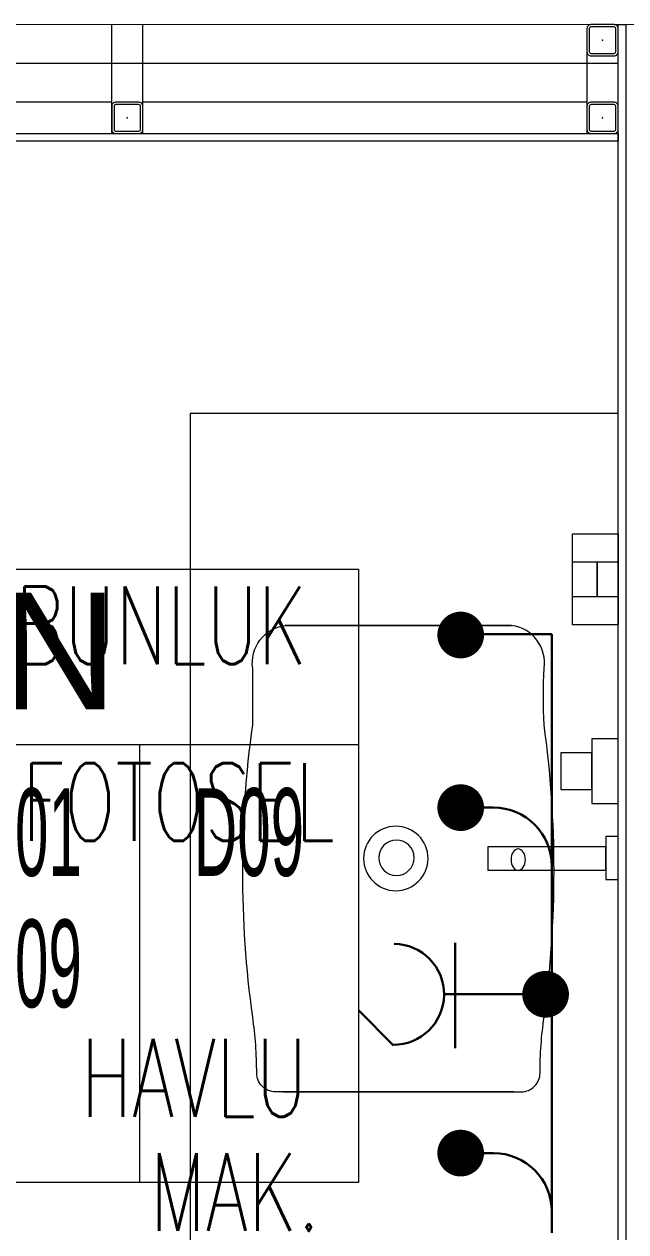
# Model space of a CAD drawing. Extents: x -1439 to 34962, y -872 to 8330.
# Drawn here: x 17149.5 to 17226.8, y 3302.4 to 3457.5 of the extents above; entities that cross this region are included whole.
import ezdxf
from ezdxf.enums import TextEntityAlignment as Align

# ---------------------------------------------------------------- set-up
doc = ezdxf.new("R2010")
doc.units = 0
doc.layers.get('0').update_dxf_attribs({"color": 9, "lineweight": 9})
for name, color, linetype, lineweight in [('00', 9, 'Continuous', 9), ('05V', 9, 'Continuous', 9), ('06D', 9, 'Continuous', 9), ('10', 9, 'Continuous', 9), ('11', 9, 'Continuous', 9), ('21_MAHAL', 9, 'Continuous', 9), ('33', 9, 'BATTING', 9), ('E-KABLO', 7, 'Continuous', 30), ('E-KAPAKLI PRİZ', 7, 'Continuous', 30), ('E-YAZI', 7, 'Continuous', 30)]:
    doc.layers.add(name, color=color, linetype=linetype, lineweight=lineweight)
doc.styles.add('Arial', font='arial.ttf', dxfattribs={"height": 2.5})
doc.styles.add('E-YAZI', font='txttw.shx')
doc.styles.add('MuuM_TEXT-STANDART', font='ARIALN.TTF')
doc.linetypes.add('BATTING', pattern='A,0.0001,-0.1,[134,ltypeshp.shx,S=0.1,R=0,X=-0.1,Y=0],-0.2,[134,ltypeshp.shx,S=0.1,R=180,X=0.1,Y=0],-0.1', length=0.4001)

# ---------------------------------------------------------------- blocks, each defined once
blk = doc.blocks.new('Prf-40x40')
for points in [[(1.5, -2), (-1.5, -2, -0.414214), (-2, -1.5), (-2, 1.5, -0.414214), (-1.5, 2), (1.5, 2, -0.414214), (2, 1.5), (2, -1.5, -0.414214)], [(1.5, -1.7), (-1.5, -1.7, -0.414214), (-1.7, -1.5), (-1.7, 1.5, -0.414214), (-1.5, 1.7), (1.5, 1.7, -0.414214), (1.7, 1.5), (1.7, -1.5, -0.414214)]]:
    blk.add_lwpolyline(points, format="xyb", close=True)
blk.add_point((0, 0))
blk = doc.blocks.new('sıvı sabunluk plan')
for points in [[(5.85, 1.3), (0, 1.3), (0, 13), (5.85, 13), (5.85, 1.3)], [(3.15, 4.9), (0, 4.9), (0, 9.4), (3.15, 9.4), (3.15, 4.9)], [(5.85, 4.9), (3.15, 4.9), (3.15, 9.4), (5.85, 9.4), (5.85, 4.9)]]:
    blk.add_lwpolyline(points)
blk = doc.blocks.new('LAVABO BATARYA PLAN')
at = {"layer": '05V'}
for points in [[(0, 0), (5.5, 0), (5.5, -1.56), (0, -1.56)], [(9.77, 0), (18.07, 0), (18.07, -3.39), (9.77, -3.39)], [(1.18, -1.56), (4.18, -1.56), (4.18, -16.74), (1.18, -16.74)], [(11.55, -3.39), (16.28, -3.39), (16.28, -7.35), (11.55, -7.35)]]:
    blk.add_lwpolyline(points, close=True, dxfattribs=at)
blk = doc.blocks.new('Group-398-1')
at = {"lineweight": 0, "flags": 128}
blk.add_lwpolyline([(384774.1706, 69367.6054), (384774.1706, 69368.1554), (384775.3706, 69368.1554), (384775.3706, 69367.6054)], close=True, dxfattribs=at)
blk.add_lwpolyline([(384775.3706, 69367.6054), (384774.1706, 69367.6054), (384774.1706, 69368.1554), (384775.3706, 69368.1554)], close=True)
for points in [[(384775.042, 69367.7395), (384775.042, 69368.0459, 0.414214), (384775.018, 69368.0699, -0.035809), (384774.946, 69368.0751, 0.067889), (384774.5706, 69368.0751, -0.002456), (384774.498, 69368.0751, 0.418149), (384774.4431, 69368.0334), (384774.4431, 69367.7422)], [(384775.042, 69368.0361), (384775.042, 69367.7297, -0.414214), (384775.018, 69367.7057, 0.035809), (384774.946, 69367.7005, -0.067889), (384774.5706, 69367.7005, 0.025966), (384774.498, 69367.7005, -0.418149), (384774.4431, 69367.7422), (384774.4431, 69368.0334)]]:
    blk.add_lwpolyline(points, format="xyb")
for centre, radius in [((384774.7423, 69367.8911), 0.0414), ((384774.7414, 69367.8903), 0.0228)]:
    blk.add_circle(centre, radius)
blk.add_ellipse((384774.7438, 69367.7338), major_axis=(0.0138, 0), ratio=0.667081)
at = {"xscale": 0.01, "yscale": 0.01, "zscale": 0.01, "rotation": 180}
blk.add_blockref('LAVABO BATARYA PLAN', (384774.7693, 69367.6054), dxfattribs=at)
at = {"layer": '05V', "extrusion": (0, 0, -1), "xscale": 0.01, "yscale": 0.01, "zscale": -0.01, "rotation": 270}
blk.add_blockref('sıvı sabunluk plan', (-384774.4553, 69367.6639), dxfattribs=at)
blk = doc.blocks.new('0_roomno2')
blk.add_lwpolyline([(19.375, -10.5), (0, -10.5), (0, 0), (19.375, 0)], close=True)
for points in [[(0, -3), (19.375, -3)], [(15.625, -3), (15.625, -10.5)]]:
    blk.add_lwpolyline(points)
at = {"style": 'Arial'}
blk.add_attdef('ODANO', (0, 1.17), '', height=2, dxfattribs=at)
blk.add_attdef('MEKANADI', text='', height=2, dxfattribs=at).set_placement((0.35, -3), align=Align.BOTTOM_LEFT)
at = {"style": 'MuuM_TEXT-STANDART', "width": 0.6}
for tag, p in [('YER01', (10, -4.5)), ('TAVAN01', (13.75, -4.5)), ('DUVAR01', (17.5, -4.5)), ('YER02', (10, -6.75)), ('TAVAN02', (13.75, -6.75)), ('DUVAR02', (17.5, -6.75)), ('YER03', (10, -9)), ('TAVAN03', (13.75, -9)), ('DUVAR03', (17.5, -9))]:
    blk.add_attdef(tag, text='', height=1.5, dxfattribs=at).set_placement(p, align=Align.MIDDLE_CENTER)
for tag, p in [('M2', (0.35, -4.875)), ('TEMIZTAVANYUKSEKLIGI', (1.8, -8.608))]:
    blk.add_attdef(tag, text='', height=1.5, dxfattribs=at).set_placement(p, align=Align.MIDDLE_LEFT)
blk = doc.blocks.new('100_KAPAKLI PRİZ')
at = {"layer": 'E-KAPAKLI PRİZ', "color": 4}
for p, q in [((1.216, 3.6), (0.379, 4.438)), ((0, 2.4), (0, 0)), ((-1.223, 2.136), (1.279, 2.136))]:
    blk.add_line(p, q, dxfattribs=at)
blk.add_arc((0, 3.6), 1.2, 180.7551, 0.7551, dxfattribs=at)

msp = doc.modelspace()

# ---------------------------------------------------------------- linework, layer by layer
at = {"layer": '00'}
msp.add_lwpolyline([(17450.84, 3457.4), (17450.84, 3457.4), (16820.84, 3457.5), (16820.84, 3405)], dxfattribs=at)
at = {"layer": '06D'}
for points in [[(17160.75, 3443.44), (17160.75, 3457.45)], [(17164.75, 3443.41), (17164.75, 3457.45)], [(17221.84, 3453.94), (17221.84, 3443.46)], [(17160.75, 3447.46), (17114.06, 3447.46)], [(17221.84, 3447.46), (17164.75, 3447.47)]]:
    msp.add_lwpolyline(points, dxfattribs=at)
at = {"layer": '11'}
for points in [[(17226.84, 3287.43), (17225.84, 3287.43), (17225.84, 3457.44), (17226.84, 3457.44)], [(17045.84, 3442.46), (17045.84, 3443.46), (17225.84, 3443.46), (17225.84, 3442.46)]]:
    msp.add_lwpolyline(points, close=True, dxfattribs=at)
at = {"layer": '33', "ltscale": 0.3}
msp.add_lwpolyline([(17225.84, 3452.44), (17045.98, 3452.44)], dxfattribs=at)
at = {"layer": 'E-KABLO', "color": 6, "ltscale": 40}
for p, q in [((17205.61, 3379.14), (17217.32, 3379.14)), ((17217.32, 3379.14), (17217.32, 3315.01)), ((17217.32, 3320.41), (17217.32, 3357.53)), ((17205.61, 3356.86), (17209.82, 3356.86)), ((17217.32, 3302.25), (17217.32, 3320.41)), ((17205.61, 3312.48), (17209.82, 3312.48))]:
    msp.add_line(p, q, dxfattribs=at)
at = {"layer": 'E-KABLO', "color": 4, "linetype": 'Continuous', "const_width": 3}
for points in [[(17205.61, 3377.53, -1), (17205.61, 3380.53, -1)], [(17205.61, 3355.36, -1), (17205.61, 3358.36, -1)], [(17216.52, 3331.38, -1), (17216.52, 3334.38, -1)], [(17205.61, 3310.98, -1), (17205.61, 3313.98, -1)]]:
    msp.add_lwpolyline(points, format="xyb", close=True, dxfattribs=at)
at = {"layer": 'E-KABLO', "color": 6, "ltscale": 40}
for centre in [(17209.82, 3349.36), (17209.82, 3304.98)]:
    msp.add_arc(centre, 7.5, 0, 90, dxfattribs=at)

# ---------------------------------------------------------------- block references
at = {"layer": '05V', "xscale": -100, "yscale": 100, "zscale": 100, "rotation": 90}
msp.add_blockref('Group-398-1', (6953986.38, 38480824.56), dxfattribs=at)
at = {"layer": '10', "xscale": -1, "rotation": 270}
for p in [(17223.84, 3455.44), (17162.75, 3445.46), (17223.84, 3445.46)]:
    msp.add_blockref('Prf-40x40', p, dxfattribs=at)
at = {"layer": '21_MAHAL'}
ref = msp.add_blockref('0_roomno2', (17047.14, 3387.47), dxfattribs=dict(at, xscale=7.5, yscale=7.5, zscale=7.5))
ref.add_attrib('MEKANADI', 'WC BAYAN', dxfattribs={"layer": '0', "height": 15, "style": 'Arial'}).set_placement((17049.76, 3364.97), align=Align.BOTTOM_LEFT)
ref.add_attrib('TAVAN01', 'T01', dxfattribs={"layer": '0', "height": 11.25, "style": 'MuuM_TEXT-STANDART', "width": 0.6}).set_placement((17150.26, 3353.72), align=Align.MIDDLE_CENTER)
ref.add_attrib('DUVAR01', 'D09', dxfattribs={"layer": '0', "height": 11.25, "style": 'MuuM_TEXT-STANDART', "width": 0.6}).set_placement((17178.39, 3353.72), align=Align.MIDDLE_CENTER)
ref.add_attrib('TAVAN02', 'T09', dxfattribs={"layer": '0', "height": 11.25, "style": 'MuuM_TEXT-STANDART', "width": 0.6}).set_placement((17150.26, 3336.85), align=Align.MIDDLE_CENTER)
at = {"layer": 'E-KAPAKLI PRİZ', "xscale": -5.399999999999999, "yscale": 5.399999999999999, "zscale": 5.399999999999999, "rotation": 90}
msp.add_blockref('100_KAPAKLI PRİZ', (17216.43, 3332.88), dxfattribs=at)

# ---------------------------------------------------------------- texts
at = {"layer": 'E-YAZI', "color": 3, "style": 'E-YAZI', "width": 0.7}
for s, p in [('SIVI SABUNLUK', (17115.94, 3375.27)), ('FOTOSEL', (17149.25, 3352.59)), ('HAVLU', (17156.79, 3317.15)), ('MAK.', (17165.67, 3302.48))]:
    msp.add_text(s, height=10, dxfattribs=at).set_placement(p)

doc.saveas('drawing.dxf')
